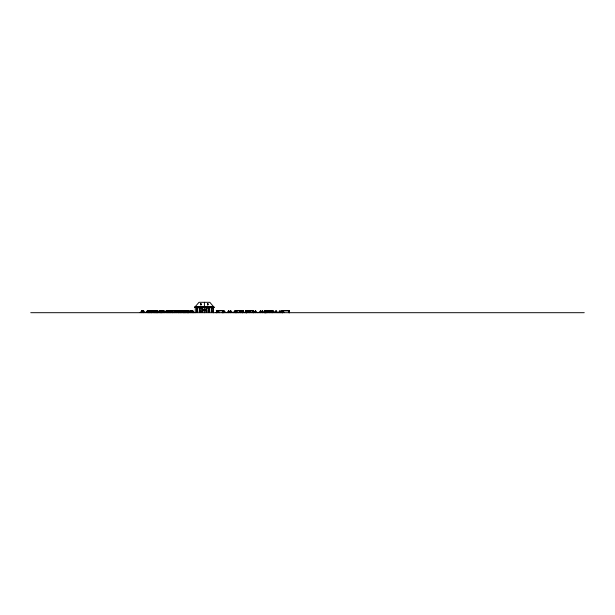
<?xml version="1.0" encoding="UTF-8"?>
<svg xmlns="http://www.w3.org/2000/svg" width="615" height="615" viewBox="0 0 615 615"><rect width="100%" height="100%" fill="white"/><g stroke="black" fill="none" stroke-linecap="round" stroke-linejoin="round"><path stroke-width="0.92" d="M222.668 312.697L222.668 310.713M222.907 310.713L222.761 312.697L222.761 310.69M222.999 312.697L223.014 310.713L222.961 312.697M223.153 312.697L223.299 310.713L216.28 310.69L223.299 310.69M240.965 312.697L242.81 310.713L242.717 312.697L242.748 310.69L244.616 312.697M242.971 310.713L242.879 312.697L242.971 310.69L235.368 310.69M253.096 312.697L253.18 310.713L245.808 310.69L253.365 310.713L255.171 312.62M272.737 312.697L272.737 310.713M271.054 312.697L272.806 310.706L272.829 312.697L272.829 310.69L274.721 312.62M289.411 312.697L289.411 310.713M289.504 310.713L289.504 312.697L289.504 310.69L281.939 310.69L289.504 310.813M196.754 308.407L197.407 308.315M196.792 310.975L197.553 310.975M199.337 308.407L199.652 309.253M199.383 310.975L200.144 310.975M199.652 308.415L200.067 308.315L200.029 309.253M199.445 310.975L199.445 311.82L200.213 311.89L200.213 310.667L199.314 310.667L199.314 311.89L199.76 311.89L199.76 310.667M201.92 308.407L202.235 309.253M202.343 310.667L202.343 311.89L201.889 311.89L201.889 310.667L202.789 310.667L202.789 311.89L202.02 311.82L201.966 310.921L202.404 311.82M203.588 309.683L203.972 310.598L203.673 309.622M204.849 309.683L205.225 310.598L205.149 309.622M206.148 308.407L206.463 309.253M206.163 311.82L206.286 310.783L206.54 311.82M208.731 308.407L209.185 308.346M208.677 310.975L209.438 310.975M211.314 308.407L211.76 308.376L211.752 309.253M211.583 311.82L211.837 310.783L211.96 311.82M143.41 312.697L143.51 310.729L141.934 310.706L143.495 310.713L145.24 312.62M141.996 310.698L143.802 312.62M148.892 310.813L150.621 312.697C149.099 309.191 153.512 310.852 153.788 312.62M148.938 310.806L148.861 312.697M149.645 310.698L151.39 312.697L149.676 310.713L147.369 310.713L145.617 312.62M152.051 310.729L150.452 310.76L152.351 312.62M148.738 312.697L150.56 310.713M156.94 312.697C157.409 310.144 149.937 309.714 155.234 312.62M153.765 310.775L151.913 312.62M156.625 312.697L154.834 310.713L156.679 312.62M157.578 310.76C152.628 310.982 159.377 309.637 159.316 312.62M156.056 312.697L156.041 310.69L157.871 312.62M160.154 310.729C164.843 311.336 156.671 308.753 161.883 312.697M163.329 312.697L161.468 310.706M163.905 310.713L162.375 310.813L164.213 312.62M165.65 312.62L163.79 310.713M167.334 310.729L169.11 312.62M166.457 312.697L166.442 310.69L164.712 312.697L166.388 310.713C173.853 311.405 161.691 309.145 168.195 312.697M168.687 310.713L170.555 312.62M174.099 312.62C168.787 309.66 176.075 310.037 176.39 312.62M176.982 310.744L175.444 310.813L177.274 312.62M176.866 310.775L175.39 310.713L173.699 312.697M182.724 312.62C181.84 309.699 175.267 309.952 180.433 312.62M176.851 310.713L178.696 312.697M178.627 310.775L180.971 310.706L180.887 312.697M185.038 312.697C185.453 310.144 178.189 309.722 183.593 312.697M183.201 312.697L183.262 310.69L181.733 310.713L180.057 312.697L180.018 310.713L181.856 312.62M184.108 310.813C190.65 311.036 181.733 309.583 182.332 312.62M185.645 310.806L187.329 312.697C185.953 309.191 190.281 310.852 190.581 312.62M185.961 312.62L184.177 310.713M186.445 310.813L188.182 312.697M188.667 312.62L188.744 310.698L190.489 312.697L190.458 310.69L192.826 310.713L190.419 310.79M189.136 312.62L187.329 310.698L185.507 312.62M191.319 310.813L193.079 312.697M191.988 310.806L190.112 312.62M186.053 310.806L187.821 312.697M225.859 312.62L223.975 310.69L223.983 312.697M236.329 310.69L236.245 312.697L236.175 310.69L237.974 312.697M236.86 312.62L234.976 310.69L233.193 312.697M240.65 310.813L240.657 312.697M240.696 310.806L242.448 312.697M245.116 312.62L246.969 310.69L246.861 312.697M257.339 312.697L255.494 310.69L255.502 312.697M260.599 312.62L260.614 310.69L262.482 312.62M264.327 312.62L262.444 310.69L262.451 312.697M266.633 310.713L268.463 312.62M269.578 310.813L269.585 312.697M269.624 310.806L271.461 312.62M264.727 310.713L264.681 312.697L264.55 310.69L272.806 310.706M278.157 312.697L279.925 310.698L281.824 312.62M155.141 310.713L153.373 310.713L151.644 312.697M172.754 312.62C172.623 310.79 168.164 309.237 169.632 312.697L167.964 310.713M171.316 312.62C166.334 309.883 172.915 309.945 172.792 312.697M174.552 312.697C176.374 309.237 170.847 310.398 170.524 312.697M187.268 310.706L188.736 310.79M191.911 310.706L193.671 312.697M217.918 312.697L217.925 310.69L219.709 312.697M228.719 312.697L228.711 310.69L230.594 312.62M230.725 312.697L230.725 310.69L232.585 312.62M196.854 308.315L196.815 309.253L197.576 309.322L197.576 308.1L196.677 308.1L196.677 309.322L197.131 309.322L197.131 308.1M214.058 307.3L209.815 302.303L199.006 302.303L194.724 307.254L214.058 307.3L213.536 306.685L213.536 312.697M147.569 311.375L146.385 312.62M148.876 310.698L147.062 312.62M151.974 310.698L150.137 312.62M154.296 312.697L156.01 310.713M155.733 312.697L157.525 310.813M160.638 312.697L162.368 310.69L162.398 312.697M167.81 312.62L169.579 310.713M180.034 312.697L181.733 310.713M184.669 312.697L186.383 310.713L186.414 312.697M188.72 312.697L190.442 310.713M194.763 307.3L195.286 306.685L195.286 312.697M188.797 312.62L190.581 310.713L192.234 312.697M188.874 312.697L190.596 310.713M217.864 310.713L216.057 312.62M226.927 312.697L228.665 310.713M230.679 310.713L228.872 312.62M238.866 312.697L240.611 310.713M253.672 312.697L255.556 310.713M260.66 312.697L262.405 310.713M264.796 312.697L266.61 310.813M267.794 312.697L269.531 310.713M280.74 312.697L282.523 310.69L284.407 312.62M160 310.713L158.316 312.697M173.738 310.813L175.498 312.697L175.483 310.806M260.599 310.69L258.731 312.62M279.986 310.806L279.948 312.697M199.483 310.882L199.698 311.82M153.45 310.813L153.442 312.697M162.398 310.813L163.882 310.713M180.956 310.813L179.096 312.62M185.553 310.706L185.569 312.697M211.529 308.284L211.375 309.253M140.151 312.62L141.942 310.713L141.988 312.697M141.588 312.62L143.426 310.813M169.233 312.62L171.024 310.713L171.047 312.697M176.782 312.62L178.596 310.698M222.123 312.62L224.029 310.713M234.307 312.62L236.091 310.813M247.499 312.62L249.367 310.69L251.235 312.62M251.435 312.62L253.303 310.69L253.311 312.697M274.198 312.62L276.058 310.69L277.842 312.697M200.644 303.818L201.09 303.818M200.644 304.586L201.09 304.586M207.47 304.602L207.916 304.602M195.286 306.8L213.536 306.8M194.724 307.254L214.089 307.254M213.536 308.1L213.497 309.253M196.754 308.207L197.507 308.207L197.446 309.253M200.09 308.207L199.337 308.207L199.398 309.253L200.159 309.322L200.159 308.1L199.26 308.1L199.26 309.322L199.714 309.322L199.714 308.1M202.673 308.207L201.92 308.207L201.981 309.253L202.742 309.322L202.742 308.1L201.843 308.1L201.843 309.322L202.297 309.322L202.297 308.1M206.525 308.207L206.21 309.253M209.108 308.207L208.793 309.253M213.536 310.667L213.605 312.697M149.668 310.813L147.408 310.69L147.439 312.697M197.553 310.775L196.792 310.775L196.862 311.82L197.623 311.89L197.623 310.667L196.723 310.667L196.723 311.89L197.177 311.89L197.177 310.667M200.144 310.775L199.383 310.775L199.383 311.82M201.958 310.775L202.719 310.775L202.658 311.82M206.102 310.775L206.855 310.775L206.794 311.82M209.062 310.775L208.739 311.82M211.645 310.775L211.329 311.82M242.971 310.813L235.422 310.69L235.522 312.697M264.55 310.813L272.829 310.813M246.469 312.62L246.377 310.713M252.965 312.62L253.003 310.69M288.85 312.62L288.889 310.813M30.75 312.697L584.25 312.697M248.852 312.62L247.022 310.713M186.007 310.69L187.752 312.697M184.139 310.69L184.146 312.697M172.277 310.69L172.285 312.697M202.55 308.3L202.612 309.253M197.43 310.867L197.492 311.82M176.974 310.713L176.882 312.697L178.565 310.706L178.627 312.697M147.454 310.706L149.184 312.697M194.517 312.697L192.795 310.813M156.11 310.713L157.801 312.697M148.253 310.713L149.952 312.697M209.384 308.315L209.423 309.253M209.008 308.315L209.046 309.253M203.873 309.599L203.911 310.529M249.429 310.713L249.375 312.697M212.067 308.407L211.683 308.361M209.484 308.407L209.1 308.361M208.977 310.913L208.992 311.82M206.901 308.407L206.517 308.361L206.84 309.253M181.725 310.775L181.802 312.697M200.075 310.944L200.083 311.82M197.107 310.944L197.115 311.82M282.6 312.697L282.485 310.713L282.546 312.697M282.239 310.713L282.3 312.697M282.147 310.69L282.093 312.697M282.031 310.713L282.07 312.697M276.05 310.69L276.05 312.697M266.587 312.697L266.349 310.69M266.21 312.697L265.964 310.69M265.903 312.697L265.749 310.813M265.634 310.713L265.603 312.697M265.457 310.69L265.534 312.697M265.196 310.713L265.196 312.697M265.103 310.713L265.15 312.697M264.927 310.69L265.019 312.697M246.792 310.713L246.723 312.697M246.707 310.69L246.661 312.697M246.331 310.69L246.254 312.697M246.2 310.69L246.192 312.697M246.046 310.713L245.962 312.697M245.862 310.69L245.946 312.697M242.825 310.69L242.794 312.697M236.491 310.69L236.483 312.697L236.345 310.69M235.853 310.713L235.576 312.697M234.984 310.69L234.984 312.697M216.695 310.713L216.672 312.697M216.534 310.69L216.518 312.697M216.403 310.69L216.434 312.697M212.067 308.207L212.006 309.253M211.691 308.1L211.691 309.322M211.645 310.667L211.645 311.89M209.438 310.775L209.377 311.82M209.108 308.1L209.108 309.322M209.062 310.667L209.062 311.89M207.839 303.825L207.839 304.402L207.547 303.825M206.525 308.1L206.525 309.322M206.479 310.667L206.479 311.89M205.164 309.691L205.164 310.529M204.411 302.303L204.411 312.697M201.013 303.818L201.09 305.017L200.644 305.017L200.721 303.818M197.192 308.415L197.192 309.253M191.949 310.69L191.903 312.697M167.91 310.69L167.872 312.697M157.517 310.69L157.478 312.697M154.903 310.69L154.865 312.697M151.997 310.69L151.951 312.697M288.904 310.713L288.904 312.697L288.812 310.713M207.916 303.825L207.47 303.825L207.47 305.025L207.916 305.025L207.916 303.825M206.978 308.1L206.071 308.1L206.071 309.322L206.978 309.322L206.978 308.1M209.554 308.1L208.654 308.1L208.654 309.322L209.554 309.322L209.554 308.1M212.137 308.1L211.237 308.1L211.237 309.322L212.137 309.322L212.137 308.1M206.932 310.667L206.033 310.667L206.033 311.89L206.932 311.89L206.932 310.667M209.507 310.667L208.608 310.667L208.608 311.89L209.507 311.89L209.507 310.667M212.098 310.667L211.199 310.667L211.199 311.89L212.098 311.89L212.098 310.667M161.53 312.697L161.53 310.69L161.484 312.697M160.115 312.697L160.115 310.713L160.069 312.697"/></g></svg>
